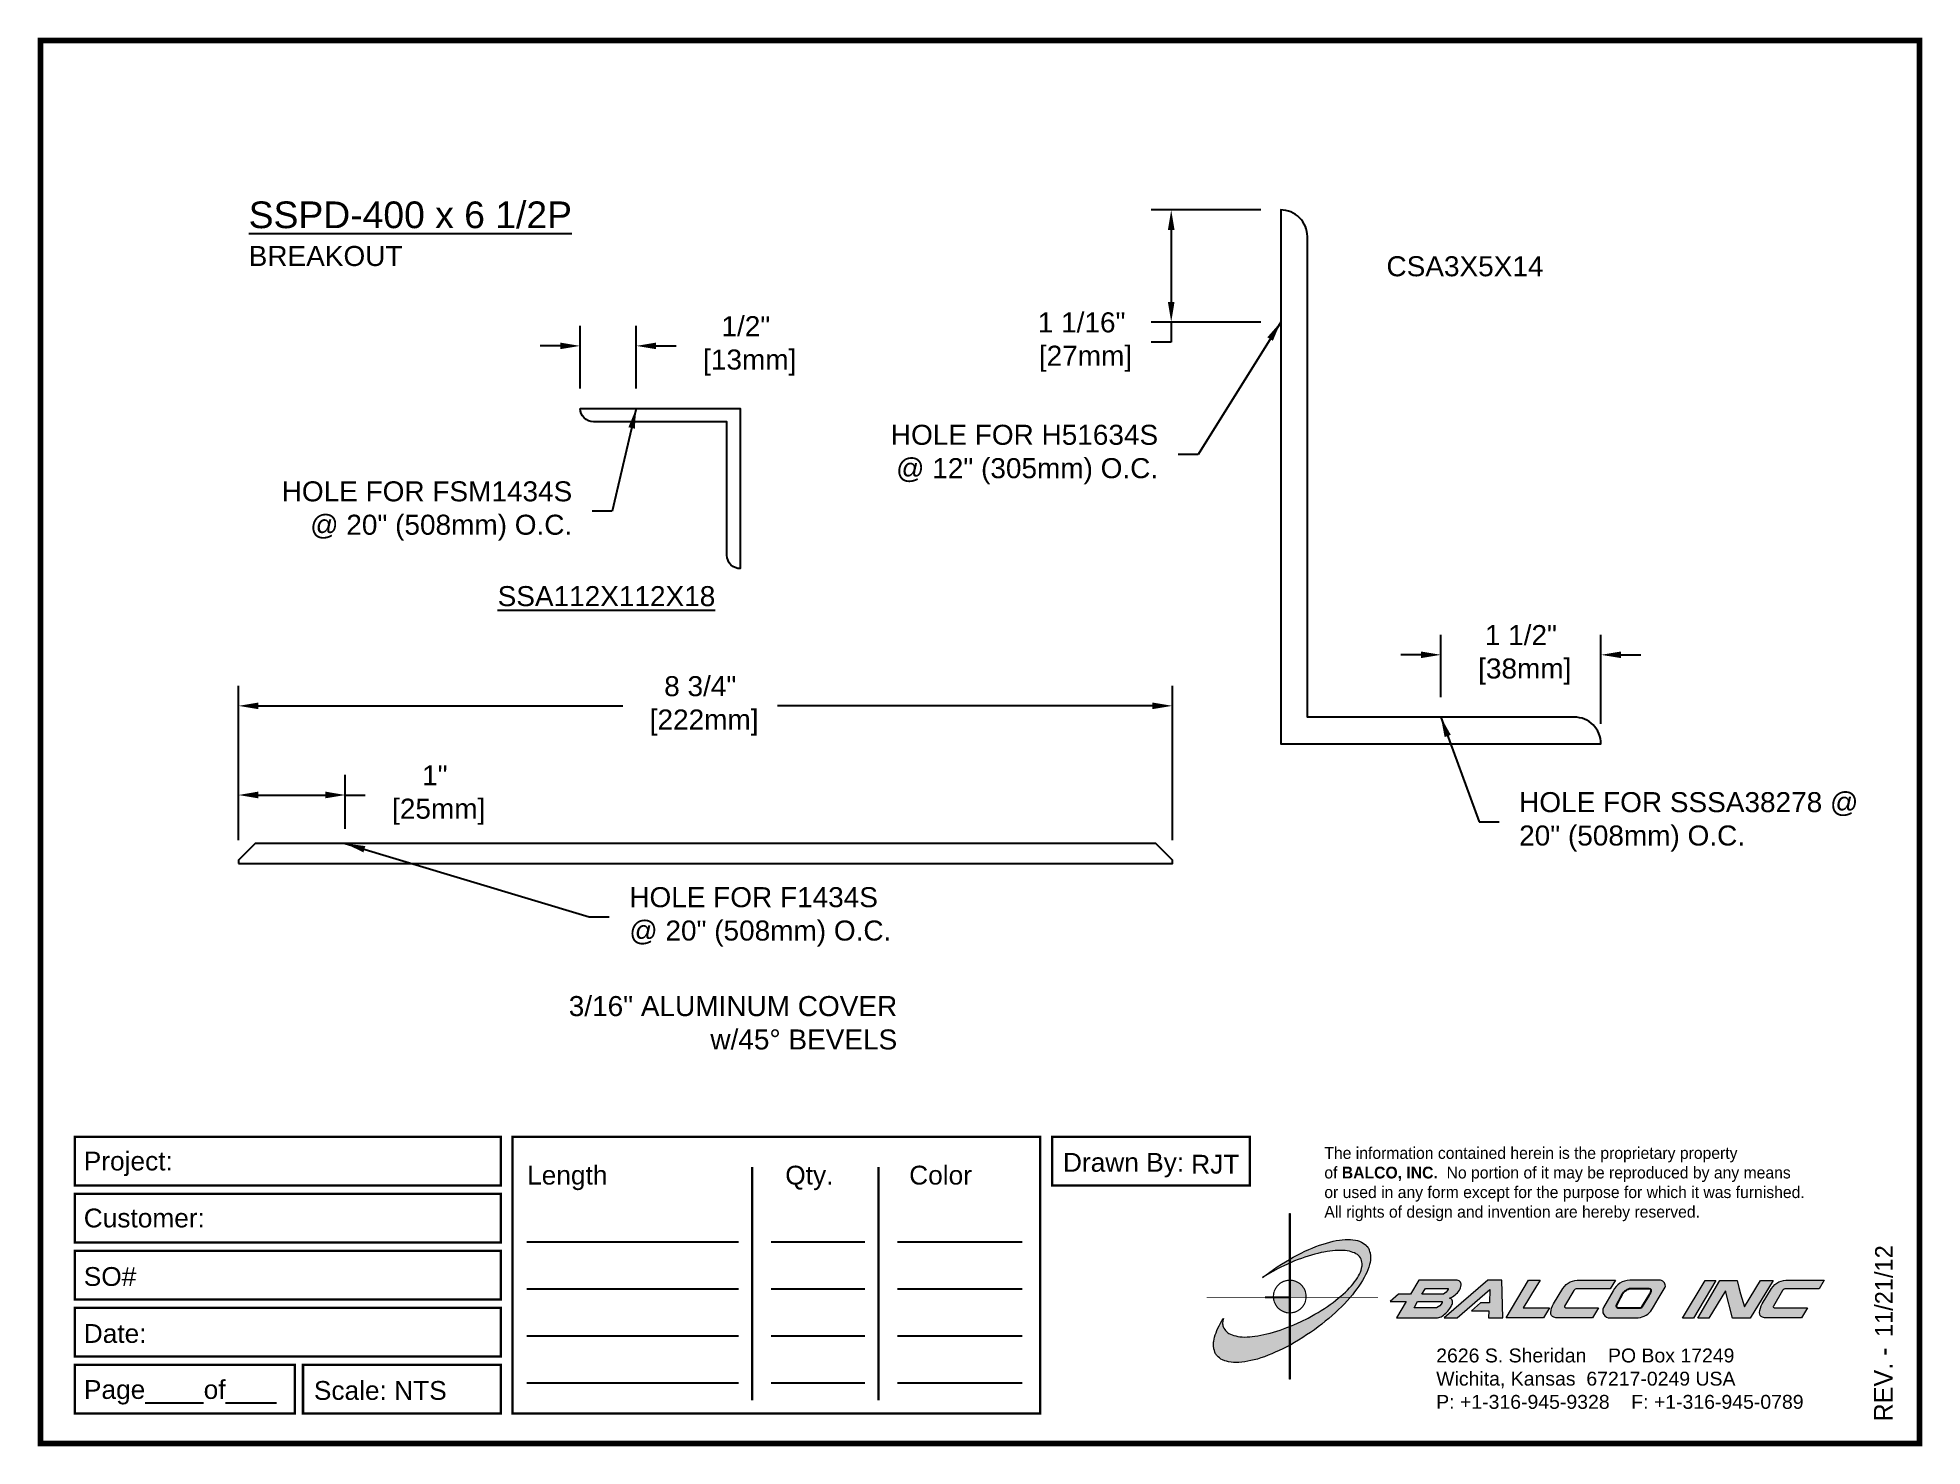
# Paper-space layout 'Breakout' of a CAD drawing. Header units: inches. Extents: x 0 to 10, y 0 to 7.5.
# The model-space entities are those that its viewports show. They can reach past a viewport. Long polylines and large blocks are cut down to what shows.
import ezdxf

# ---------------------------------------------------------------- set-up
doc = ezdxf.new("R2010")
doc.units = ezdxf.units.IN
doc.header["$MEASUREMENT"] = 0
for name, color, linetype in [('Border', 7, 'Continuous'), ('Dimensions', 3, 'Continuous'), ('Metals', 7, 'Continuous'), ('Text', 2, 'Continuous')]:
    doc.layers.add(name, color=color, linetype=linetype)
doc.styles.add('ARIAL', font='arial.ttf')
doc.styles.add('Copyright', font='ERASDEMI.TTF')
doc.dimstyles.new('Arial', dxfattribs={"dimscale": 1.5, "dimtxt": 0.125, "dimasz": 0.125, "dimexe": 0.125, "dimexo": 0.125, "dimgap": 0.125, "dimtad": 0, "dimtih": 1, "dimtoh": 1, "dimdec": 4, "dimzin": 0, "dimdsep": 46, "dimlunit": 4, "dimtxsty": 'ARIAL', "dimcen": 0.125, "dimadec": 0, "dimazin": 0, "dimtfac": 1, "dimtdec": 4, "dimtofl": 0, "dimtmove": 0, "dimatfit": 3, "dimfxl": 0, "dimfrac": 2, "dimtolj": 1, "dimtzin": 0, "dimarcsym": 0})

# ---------------------------------------------------------------- blocks, each defined once
blk = doc.blocks.new('ACADlogo')
h = blk.add_hatch(color=256)
h.paths.add_polyline_path([(-3.346, 1.223), (-3.351, 1.223), (-3.351, 0.979), (-3.346, 0.982)])
h.paths.add_polyline_path([(-3.346, 0.961), (-3.351, 0.959), (-3.351, 0.868), (-3.346, 0.868)])
h.paths.add_polyline_path([(-3.346, 0.777), (-3.351, 0.777), (-3.351, 0.699), (-3.351, 0.695), (-3.35, 0.695), (-3.346, 0.695)])
h.paths.add_polyline_path([(-3.346, 0.864), (-3.346, 0.868), (-3.35, 0.868), (-3.351, 0.868), (-3.351, 0.777), (-3.346, 0.777), (-3.346, 0.778), (-3.348, 0.778)])
h.paths.add_polyline_path([(-3.346, 0.524), (-3.351, 0.521), (-3.351, 0.342), (-3.346, 0.342)])
h.paths.add_polyline_path([(-3.346, 0.695), (-3.351, 0.695), (-3.351, 0.621), (-3.346, 0.623)])
h.paths.add_polyline_path([(-3.346, 0.623), (-3.351, 0.621), (-3.351, 0.521), (-3.346, 0.524)])
h.paths.add_polyline_path([(-3.346, 0.982), (-3.351, 0.979), (-3.351, 0.959), (-3.346, 0.961)])
h = blk.add_hatch(color=175)
h.paths.add_polyline_path([(-3.518, 0.573), (-3.534, 0.571), (-3.548, 0.569), (-3.562, 0.567), (-3.576, 0.567), (-3.589, 0.566), (-3.602, 0.567), (-3.614, 0.568), (-3.625, 0.569), (-3.636, 0.572), (-3.646, 0.574), (-3.656, 0.577), (-3.664, 0.581), (-3.673, 0.585), (-3.679, 0.589), (-3.685, 0.595), (-3.688, 0.598), (-3.691, 0.6), (-3.695, 0.607), (-3.699, 0.614), (-3.703, 0.621), (-3.704, 0.626), (-3.705, 0.631), (-3.706, 0.637), (-3.706, 0.642), (-3.705, 0.648), (-3.705, 0.653), (-3.703, 0.659), (-3.702, 0.665), (-3.71, 0.652), (-3.717, 0.639), (-3.725, 0.626), (-3.731, 0.613), (-3.737, 0.601), (-3.741, 0.589), (-3.746, 0.577), (-3.749, 0.566), (-3.751, 0.555), (-3.753, 0.544), (-3.754, 0.538), (-3.754, 0.533), (-3.755, 0.523), (-3.754, 0.513), (-3.753, 0.508), (-3.752, 0.503), (-3.75, 0.494), (-3.748, 0.486), (-3.743, 0.477), (-3.74, 0.473), (-3.738, 0.469), (-3.734, 0.465), (-3.73, 0.461), (-3.723, 0.455), (-3.715, 0.449), (-3.706, 0.445), (-3.695, 0.44), (-3.685, 0.437), (-3.674, 0.434), (-3.661, 0.432), (-3.648, 0.431), (-3.634, 0.431), (-3.62, 0.431), (-3.604, 0.433), (-3.588, 0.435), (-3.572, 0.438), (-3.556, 0.441), (-3.538, 0.445), (-3.52, 0.449), (-3.503, 0.456), (-3.483, 0.461), (-3.464, 0.469), (-3.445, 0.477), (-3.426, 0.485), (-3.406, 0.494), (-3.385, 0.503), (-3.364, 0.514), (-3.351, 0.521), (-3.351, 0.621), (-3.364, 0.616), (-3.382, 0.609), (-3.4, 0.603), (-3.418, 0.598), (-3.436, 0.592), (-3.453, 0.587), (-3.47, 0.583), (-3.486, 0.579), (-3.503, 0.576)])
h.paths.add_polyline_path([(-3.215, 0.687), (-3.251, 0.667), (-3.289, 0.649), (-3.327, 0.631), (-3.345, 0.623), (-3.346, 0.623), (-3.346, 0.524), (-3.343, 0.525), (-3.323, 0.537), (-3.302, 0.549), (-3.28, 0.563), (-3.259, 0.577), (-3.238, 0.59), (-3.218, 0.605), (-3.198, 0.62), (-3.179, 0.635), (-3.16, 0.65), (-3.141, 0.665), (-3.123, 0.681), (-3.106, 0.696), (-3.089, 0.712), (-3.074, 0.727), (-3.058, 0.743), (-3.043, 0.759), (-3.03, 0.775), (-3.028, 0.777), (-3.085, 0.777), (-3.091, 0.772), (-3.105, 0.761), (-3.118, 0.75), (-3.134, 0.739), (-3.149, 0.729), (-3.165, 0.718), (-3.182, 0.707), (-3.198, 0.697)])
h.paths.add_polyline_path([(-2.921, 1.009), (-2.922, 1.015), (-2.924, 1.02), (-2.926, 1.029), (-2.931, 1.038), (-2.934, 1.043), (-2.936, 1.047), (-2.94, 1.05), (-2.943, 1.054), (-2.951, 1.06), (-2.959, 1.066), (-2.968, 1.071), (-2.978, 1.075), (-2.989, 1.079), (-3, 1.081), (-3.013, 1.083), (-3.026, 1.084), (-3.04, 1.084), (-3.054, 1.084), (-3.07, 1.083), (-3.085, 1.081), (-3.102, 1.079), (-3.118, 1.075), (-3.136, 1.07), (-3.153, 1.066), (-3.171, 1.06), (-3.191, 1.054), (-3.21, 1.047), (-3.229, 1.039), (-3.248, 1.031), (-3.268, 1.022), (-3.289, 1.012), (-3.31, 1.002), (-3.33, 0.991), (-3.346, 0.982), (-3.346, 0.961), (-3.342, 0.962), (-3.323, 0.971), (-3.305, 0.978), (-3.287, 0.984), (-3.268, 0.991), (-3.251, 0.996), (-3.234, 1.002), (-3.216, 1.007), (-3.199, 1.011), (-3.182, 1.015), (-3.167, 1.018), (-3.15, 1.021), (-3.136, 1.023), (-3.121, 1.025), (-3.107, 1.026), (-3.093, 1.026), (-3.079, 1.027), (-3.067, 1.026), (-3.054, 1.026), (-3.043, 1.025), (-3.032, 1.022), (-3.022, 1.02), (-3.013, 1.016), (-3.004, 1.013), (-2.997, 1.009), (-2.989, 1.005), (-2.983, 0.999), (-2.98, 0.996), (-2.978, 0.994), (-2.973, 0.987), (-2.969, 0.981), (-2.967, 0.973), (-2.965, 0.965), (-2.964, 0.957), (-2.964, 0.949), (-2.964, 0.944), (-2.965, 0.94), (-2.967, 0.93), (-2.969, 0.921), (-2.973, 0.911), (-2.978, 0.901), (-2.983, 0.891), (-2.989, 0.881), (-2.996, 0.871), (-3.004, 0.86), (-3.012, 0.849), (-3.021, 0.838), (-3.032, 0.827), (-3.042, 0.816), (-3.053, 0.805), (-3.065, 0.794), (-3.077, 0.783), (-3.085, 0.777), (-3.028, 0.777), (-3.016, 0.791), (-3.004, 0.806), (-2.992, 0.822), (-2.981, 0.837), (-2.971, 0.852), (-2.962, 0.866), (-2.954, 0.882), (-2.946, 0.896), (-2.939, 0.91), (-2.934, 0.924), (-2.929, 0.938), (-2.926, 0.944), (-2.925, 0.951), (-2.922, 0.963), (-2.92, 0.975), (-2.92, 0.982), (-2.919, 0.987), (-2.92, 0.999), (-2.92, 1.005)])
h.paths.add_polyline_path([(-3.372, 0.966), (-3.393, 0.953), (-3.415, 0.94), (-3.435, 0.925), (-3.455, 0.911), (-3.475, 0.897), (-3.494, 0.882), (-3.468, 0.898), (-3.439, 0.915), (-3.41, 0.93), (-3.396, 0.938), (-3.38, 0.945), (-3.351, 0.959), (-3.351, 0.979)])
h = blk.add_hatch(color=256)
h.paths.add_polyline_path([(-3.268, 0.814), (-3.27, 0.819), (-3.273, 0.824), (-3.276, 0.828), (-3.279, 0.833), (-3.282, 0.837), (-3.286, 0.841), (-3.29, 0.845), (-3.294, 0.849), (-3.298, 0.852), (-3.303, 0.855), (-3.308, 0.858), (-3.313, 0.86), (-3.318, 0.863), (-3.323, 0.864), (-3.328, 0.866), (-3.334, 0.867), (-3.339, 0.868), (-3.345, 0.868), (-3.346, 0.868), (-3.346, 0.777), (-3.335, 0.777), (-3.262, 0.777), (-3.262, 0.781), (-3.262, 0.787), (-3.263, 0.792), (-3.264, 0.798), (-3.265, 0.803), (-3.266, 0.808)])
h.paths.add_polyline_path([(-3.351, 0.777), (-3.436, 0.777), (-3.435, 0.773), (-3.435, 0.768), (-3.434, 0.762), (-3.432, 0.757), (-3.431, 0.752), (-3.428, 0.747), (-3.426, 0.742), (-3.423, 0.737), (-3.42, 0.732), (-3.417, 0.728), (-3.414, 0.723), (-3.41, 0.719), (-3.406, 0.716), (-3.401, 0.712), (-3.397, 0.709), (-3.392, 0.706), (-3.387, 0.704), (-3.382, 0.701), (-3.377, 0.699), (-3.372, 0.698), (-3.367, 0.696), (-3.361, 0.695), (-3.356, 0.695), (-3.351, 0.695)])
h.paths.add_polyline_path([(-3.346, 0.868), (-3.35, 0.868), (-3.351, 0.868), (-3.351, 0.777), (-3.346, 0.777)])
h = blk.add_hatch(color=256)
h.paths.add_polyline_path([(-2.438, 0.844, 0.412988), (-2.461, 0.869), (-2.663, 0.869), (-2.707, 0.794), (-2.771, 0.794), (-2.815, 0.755), (-2.73, 0.755), (-2.781, 0.668), (-2.563, 0.668, 0.107996), (-2.538, 0.677, 0.108939), (-2.494, 0.724, 0.080345), (-2.483, 0.745, 0.419497), (-2.499, 0.773, 0.149928), (-2.447, 0.815, 0.134283)])
h.paths.add_polyline_path([(-2.507, 0.821, -0.209012), (-2.532, 0.794), (-2.538, 0.794), (-2.646, 0.794), (-2.627, 0.825), (-2.51, 0.825, -0.56619)], flags=16)
h.paths.add_polyline_path([(-2.538, 0.75, -0.241309), (-2.569, 0.722), (-2.688, 0.722), (-2.669, 0.755), (-2.541, 0.755, -0.56619)], flags=16)
for points in [[(-2.285, 0.819), (-2.287, 0.748), (-2.335, 0.748), (-2.383, 0.705), (-2.29, 0.705), (-2.292, 0.668), (-2.215, 0.668), (-2.221, 0.869), (-2.295, 0.869), (-2.527, 0.668), (-2.458, 0.668)], [(-2.018, 0.869), (-2.079, 0.869), (-2.198, 0.668), (-2, 0.668), (-1.968, 0.722), (-2.107, 0.722), (-2.085, 0.759), (-2.064, 0.794)], [(-1.617, 0.869), (-1.807, 0.869, 0.270182), (-1.896, 0.825), (-1.946, 0.742, 0.109019), (-1.961, 0.695, 0.340665), (-1.945, 0.672, 0.129907), (-1.923, 0.668), (-1.738, 0.668), (-1.706, 0.722), (-1.878, 0.722), (-1.882, 0.722, -0.601242), (-1.887, 0.731), (-1.838, 0.813, -0.253048), (-1.821, 0.823), (-1.645, 0.823)], [(-1.083, 0.867), (-1.14, 0.867), (-1.261, 0.667), (-1.26, 0.667), (-1.202, 0.667)], [(-0.96, 0.83), (-0.969, 0.867), (-1.061, 0.867), (-1.179, 0.667), (-1.12, 0.667), (-1.031, 0.812), (-0.995, 0.667), (-0.9, 0.667), (-0.778, 0.867), (-0.846, 0.867), (-0.931, 0.727), (-0.951, 0.795)], [(-0.507, 0.869), (-0.697, 0.869, 0.270182), (-0.786, 0.825), (-0.836, 0.742, 0.109019), (-0.85, 0.695, 0.340665), (-0.835, 0.672, 0.129907), (-0.812, 0.668), (-0.628, 0.668), (-0.595, 0.722), (-0.768, 0.722), (-0.772, 0.722, -0.601242), (-0.777, 0.731), (-0.728, 0.813, -0.253048), (-0.71, 0.823), (-0.534, 0.823)], [(-3.346, 0.623), (-3.351, 0.621), (-3.351, 0.521), (-3.346, 0.524)]]:
    blk.add_hatch(color=256).paths.add_polyline_path(points)
h = blk.add_hatch(color=256)
h.paths.add_polyline_path([(-1.377, 0.868), (-1.383, 0.868), (-1.383, 0.868), (-1.44, 0.868), (-1.492, 0.868), (-1.541, 0.868, 0.297712), (-1.628, 0.811), (-1.68, 0.723, 0.585116), (-1.646, 0.668), (-1.506, 0.668, 0.210586), (-1.429, 0.703), (-1.415, 0.726), (-1.389, 0.769), (-1.352, 0.831, 0.4352)])
h.paths.add_polyline_path([(-1.437, 0.823, -0.603783), (-1.428, 0.805), (-1.431, 0.801), (-1.434, 0.796), (-1.438, 0.789), (-1.474, 0.728, -0.229001), (-1.489, 0.722), (-1.494, 0.722), (-1.501, 0.722), (-1.597, 0.722), (-1.604, 0.722, -0.492401), (-1.613, 0.734), (-1.601, 0.757), (-1.591, 0.775), (-1.582, 0.791, -0.238368), (-1.535, 0.823)], flags=16)
for q in [(-3.48, 0.777), (-3.351, 0.642)]:
    blk.add_line((-3.351, 0.777), q)
at = {"color": 7, "lineweight": 0}
for points in [[(-3.351, 1.223), (-3.346, 1.223), (-3.346, 0.342), (-3.351, 0.342), (-3.351, 1.223)], [(-2.292, 0.668), (-2.215, 0.668), (-2.221, 0.869), (-2.295, 0.869), (-2.527, 0.668), (-2.458, 0.668), (-2.285, 0.819), (-2.287, 0.748), (-2.286, 0.748), (-2.335, 0.748), (-2.383, 0.705), (-2.29, 0.705), (-2.292, 0.668), (-2.292, 0.668)], [(-2.198, 0.668), (-2.079, 0.869), (-2.018, 0.869), (-2.064, 0.794), (-2.085, 0.759), (-2.107, 0.722), (-1.968, 0.722), (-2, 0.668), (-2.198, 0.668), (-2.198, 0.668)], [(-1.383, 0.868), (-1.383, 0.868)], [(-1.261, 0.667), (-1.14, 0.867), (-1.083, 0.867), (-1.202, 0.667), (-1.26, 0.667), (-1.261, 0.667), (-1.261, 0.667)], [(-0.9, 0.667), (-0.995, 0.667), (-1.031, 0.812), (-1.12, 0.667), (-1.179, 0.667), (-1.061, 0.867), (-0.969, 0.867), (-0.96, 0.83), (-0.951, 0.795), (-0.931, 0.727), (-0.846, 0.867), (-0.778, 0.867), (-0.9, 0.667), (-0.9, 0.667)]]:
    blk.add_lwpolyline(points, dxfattribs=at)
at = {"color": 175, "lineweight": 0}
blk.add_lwpolyline([(-2.926, 1.029), (-2.924, 1.02), (-2.922, 1.015), (-2.921, 1.009), (-2.92, 1.005), (-2.92, 0.999), (-2.919, 0.987), (-2.92, 0.982), (-2.92, 0.975), (-2.922, 0.963), (-2.925, 0.951), (-2.926, 0.944), (-2.929, 0.938), (-2.934, 0.924), (-2.939, 0.91), (-2.946, 0.896), (-2.954, 0.882), (-2.962, 0.866), (-2.971, 0.852), (-2.981, 0.837), (-2.992, 0.822), (-3.004, 0.806), (-3.016, 0.791), (-3.03, 0.775), (-3.043, 0.759), (-3.058, 0.743), (-3.074, 0.727), (-3.089, 0.712), (-3.106, 0.696), (-3.123, 0.681), (-3.141, 0.665), (-3.16, 0.65), (-3.179, 0.635), (-3.198, 0.62), (-3.218, 0.605), (-3.238, 0.59), (-3.259, 0.577), (-3.28, 0.563), (-3.302, 0.549), (-3.323, 0.537), (-3.343, 0.525), (-3.364, 0.514), (-3.385, 0.503), (-3.406, 0.494), (-3.426, 0.485), (-3.445, 0.477), (-3.464, 0.469), (-3.483, 0.461), (-3.503, 0.456), (-3.52, 0.449), (-3.538, 0.445), (-3.556, 0.441), (-3.572, 0.438), (-3.588, 0.435), (-3.604, 0.433), (-3.62, 0.431), (-3.634, 0.431), (-3.648, 0.431), (-3.661, 0.432), (-3.674, 0.434), (-3.685, 0.437), (-3.695, 0.44), (-3.706, 0.445), (-3.715, 0.449), (-3.723, 0.455), (-3.73, 0.461), (-3.734, 0.465), (-3.738, 0.469), (-3.74, 0.473), (-3.743, 0.477), (-3.748, 0.486), (-3.75, 0.494), (-3.752, 0.503), (-3.753, 0.508), (-3.754, 0.513), (-3.755, 0.523), (-3.754, 0.533), (-3.754, 0.538), (-3.753, 0.544), (-3.751, 0.555), (-3.749, 0.566), (-3.746, 0.577), (-3.741, 0.589), (-3.737, 0.601), (-3.731, 0.613), (-3.725, 0.626), (-3.717, 0.639), (-3.71, 0.652), (-3.702, 0.665), (-3.703, 0.659), (-3.705, 0.653), (-3.705, 0.648), (-3.706, 0.642), (-3.706, 0.637), (-3.705, 0.631), (-3.704, 0.626), (-3.703, 0.621), (-3.699, 0.614), (-3.695, 0.607), (-3.691, 0.6), (-3.688, 0.598), (-3.685, 0.595), (-3.679, 0.589), (-3.673, 0.585), (-3.664, 0.581), (-3.656, 0.577), (-3.646, 0.574), (-3.636, 0.572), (-3.625, 0.569), (-3.614, 0.568), (-3.602, 0.567), (-3.589, 0.566), (-3.576, 0.567), (-3.562, 0.567), (-3.548, 0.569), (-3.534, 0.571), (-3.518, 0.573), (-3.503, 0.576), (-3.486, 0.579), (-3.47, 0.583), (-3.453, 0.587), (-3.436, 0.592), (-3.418, 0.598), (-3.4, 0.603), (-3.382, 0.609), (-3.364, 0.616), (-3.345, 0.623), (-3.327, 0.631), (-3.289, 0.649), (-3.251, 0.667), (-3.215, 0.687), (-3.198, 0.697), (-3.182, 0.707), (-3.165, 0.718), (-3.149, 0.729), (-3.134, 0.739), (-3.118, 0.75), (-3.105, 0.761), (-3.091, 0.772), (-3.077, 0.783), (-3.065, 0.794), (-3.053, 0.805), (-3.042, 0.816), (-3.032, 0.827), (-3.021, 0.838), (-3.012, 0.849), (-3.004, 0.86), (-2.996, 0.871), (-2.989, 0.881), (-2.983, 0.891), (-2.978, 0.901), (-2.973, 0.911), (-2.969, 0.921), (-2.967, 0.93), (-2.965, 0.94), (-2.964, 0.944), (-2.964, 0.949), (-2.964, 0.957), (-2.965, 0.965), (-2.967, 0.973), (-2.969, 0.981), (-2.973, 0.987), (-2.978, 0.994), (-2.98, 0.996), (-2.983, 0.999), (-2.989, 1.005), (-2.997, 1.009), (-3.004, 1.013), (-3.013, 1.016), (-3.022, 1.02), (-3.032, 1.022), (-3.043, 1.025), (-3.054, 1.026), (-3.067, 1.026), (-3.079, 1.027), (-3.093, 1.026), (-3.107, 1.026), (-3.121, 1.025), (-3.136, 1.023), (-3.15, 1.021), (-3.167, 1.018), (-3.182, 1.015), (-3.199, 1.011), (-3.216, 1.007), (-3.234, 1.002), (-3.251, 0.996), (-3.268, 0.991), (-3.287, 0.984), (-3.305, 0.978), (-3.323, 0.971), (-3.342, 0.962), (-3.38, 0.945), (-3.396, 0.938), (-3.41, 0.93), (-3.439, 0.915), (-3.468, 0.898), (-3.494, 0.882), (-3.475, 0.897), (-3.455, 0.911), (-3.435, 0.925), (-3.415, 0.94), (-3.393, 0.953), (-3.372, 0.966), (-3.351, 0.979), (-3.33, 0.991), (-3.31, 1.002), (-3.289, 1.012), (-3.268, 1.022), (-3.248, 1.031), (-3.229, 1.039), (-3.21, 1.047), (-3.191, 1.054), (-3.171, 1.06), (-3.153, 1.066), (-3.136, 1.07), (-3.118, 1.075), (-3.102, 1.079), (-3.085, 1.081), (-3.07, 1.083), (-3.054, 1.084), (-3.04, 1.084), (-3.026, 1.084), (-3.013, 1.083), (-3, 1.081), (-2.989, 1.079), (-2.978, 1.075), (-2.968, 1.071), (-2.959, 1.066), (-2.951, 1.06), (-2.943, 1.054), (-2.94, 1.05), (-2.936, 1.047), (-2.934, 1.043), (-2.931, 1.038), (-2.926, 1.029), (-2.926, 1.029)], dxfattribs=at)
at = {"color": 7, "lineweight": 0, "const_width": 0.0064}
blk.add_lwpolyline([(-3.262, 0.781), (-3.262, 0.787), (-3.263, 0.792), (-3.264, 0.798), (-3.265, 0.803), (-3.266, 0.808), (-3.268, 0.814), (-3.27, 0.819), (-3.273, 0.824), (-3.276, 0.828), (-3.279, 0.833), (-3.282, 0.837), (-3.286, 0.841), (-3.29, 0.845), (-3.294, 0.849), (-3.298, 0.852), (-3.303, 0.855), (-3.308, 0.858), (-3.313, 0.86), (-3.318, 0.863), (-3.323, 0.864), (-3.328, 0.866), (-3.334, 0.867), (-3.339, 0.868), (-3.345, 0.868), (-3.35, 0.868), (-3.356, 0.868), (-3.361, 0.867), (-3.367, 0.866), (-3.372, 0.865), (-3.377, 0.863), (-3.382, 0.862), (-3.387, 0.859), (-3.392, 0.857), (-3.397, 0.854), (-3.401, 0.851), (-3.406, 0.847), (-3.41, 0.843), (-3.414, 0.839), (-3.417, 0.835), (-3.42, 0.831), (-3.423, 0.826), (-3.426, 0.821), (-3.428, 0.816), (-3.431, 0.811), (-3.432, 0.806), (-3.434, 0.801), (-3.435, 0.795), (-3.435, 0.79), (-3.436, 0.784), (-3.436, 0.779), (-3.435, 0.773), (-3.435, 0.768), (-3.434, 0.762), (-3.432, 0.757), (-3.431, 0.752), (-3.428, 0.747), (-3.426, 0.742), (-3.423, 0.737), (-3.42, 0.732), (-3.417, 0.728), (-3.414, 0.723), (-3.41, 0.719), (-3.406, 0.716), (-3.401, 0.712), (-3.397, 0.709), (-3.392, 0.706), (-3.387, 0.704), (-3.382, 0.701), (-3.377, 0.699), (-3.372, 0.698), (-3.367, 0.696), (-3.361, 0.695), (-3.356, 0.695), (-3.35, 0.695), (-3.345, 0.695), (-3.339, 0.695), (-3.334, 0.696), (-3.328, 0.697), (-3.323, 0.698), (-3.318, 0.7), (-3.313, 0.702), (-3.308, 0.705), (-3.303, 0.708), (-3.298, 0.711), (-3.294, 0.714), (-3.29, 0.718), (-3.286, 0.721), (-3.282, 0.726), (-3.279, 0.73), (-3.276, 0.734), (-3.273, 0.739), (-3.27, 0.744), (-3.268, 0.749), (-3.266, 0.754), (-3.265, 0.76), (-3.264, 0.765), (-3.263, 0.77), (-3.262, 0.776), (-3.262, 0.781)], dxfattribs=at)
at = {"color": 7, "lineweight": 0}
for points in [[(-2.447, 0.815, 0.130368), (-2.438, 0.843, 0.448367), (-2.463, 0.869), (-2.663, 0.869), (-2.707, 0.794), (-2.771, 0.794), (-2.815, 0.755), (-2.73, 0.755), (-2.781, 0.668), (-2.563, 0.668, 0.107996), (-2.538, 0.677, 0.108939), (-2.494, 0.724, 0.077395), (-2.484, 0.744, 0.430878), (-2.499, 0.773, 0.149928)], [(-2.507, 0.821, -0.209012), (-2.532, 0.794), (-2.538, 0.794), (-2.646, 0.794), (-2.627, 0.825), (-2.512, 0.825), (-2.509, 0.825, -0.531288)], [(-1.838, 0.813), (-1.887, 0.731, 0.587385), (-1.882, 0.722), (-1.878, 0.722), (-1.706, 0.722), (-1.738, 0.668), (-1.923, 0.668, -0.129907), (-1.945, 0.672, -0.349839), (-1.961, 0.696, -0.107341), (-1.946, 0.742), (-1.896, 0.825, -0.270182), (-1.807, 0.869), (-1.617, 0.869), (-1.645, 0.823), (-1.821, 0.823, 0.252436)], [(-1.68, 0.723, 0.585116), (-1.646, 0.668), (-1.506, 0.668, 0.210586), (-1.429, 0.703), (-1.415, 0.726), (-1.389, 0.769), (-1.352, 0.831, 0.4352), (-1.377, 0.868), (-1.383, 0.868), (-1.383, 0.868), (-1.44, 0.868), (-1.492, 0.868), (-1.541, 0.868, 0.297712), (-1.628, 0.811)], [(-0.728, 0.813), (-0.777, 0.731, 0.587385), (-0.772, 0.722), (-0.768, 0.722), (-0.595, 0.722), (-0.628, 0.668), (-0.812, 0.668, -0.129907), (-0.835, 0.672, -0.349839), (-0.85, 0.696, -0.107341), (-0.836, 0.742), (-0.786, 0.825, -0.270182), (-0.697, 0.869), (-0.507, 0.869), (-0.534, 0.823), (-0.71, 0.823, 0.252436)], [(-2.569, 0.722), (-2.688, 0.722), (-2.669, 0.755), (-2.543, 0.755), (-2.54, 0.755, -0.531288), (-2.538, 0.75, -0.241309)]]:
    blk.add_lwpolyline(points, format="xyb", close=True, dxfattribs=at)
blk.add_lwpolyline([(-1.437, 0.823), (-1.535, 0.823, 0.238368), (-1.582, 0.791), (-1.591, 0.775), (-1.601, 0.757), (-1.613, 0.734, 0.490298), (-1.604, 0.722), (-1.597, 0.722), (-1.501, 0.722), (-1.494, 0.722), (-1.489, 0.722, 0.229001), (-1.474, 0.728), (-1.438, 0.789), (-1.434, 0.796), (-1.431, 0.801), (-1.428, 0.805, 0.603783)], format="xyb", close=True)
blk.add_lwpolyline([(-2.879, 0.777, 0.00455, 0.00455, 0), (-3.791, 0.777, 0.00183, 0.00183, 0), (-3.791, 0.777, 0.00183, 0.00183, 0)], format="xyseb", dxfattribs=at)
blk = doc.blocks.new('Quantity Data')
at = {"layer": 'Border', "color": 253}
for p, q in [((2.755, 1.254), (3.881, 1.254)), ((4.054, 1.254), (4.553, 1.254)), ((4.725, 1.254), (5.389, 1.254)), ((2.755, 1.004), (3.881, 1.004)), ((4.054, 1.004), (4.553, 1.004)), ((4.725, 1.004), (5.389, 1.004)), ((2.755, 0.754), (3.881, 0.754)), ((4.054, 0.754), (4.553, 0.754)), ((4.725, 0.754), (5.389, 0.754)), ((2.755, 0.504), (3.881, 0.504)), ((4.054, 0.504), (4.553, 0.504)), ((4.725, 0.504), (5.389, 0.504))]:
    blk.add_line(p, q, dxfattribs=at)
at = {"layer": 'Border', "const_width": 0.0125}
blk.add_lwpolyline([(5.485, 0.341), (2.678, 0.341), (2.678, 1.813), (5.485, 1.813)], close=True, dxfattribs=at)
for points in [[(3.953, 1.653), (3.953, 0.412)], [(4.625, 1.653), (4.625, 0.412)]]:
    blk.add_lwpolyline(points, dxfattribs=at)
at = {"layer": 'Border', "style": 'ARIAL'}
for s, p in [('Length', (2.756, 1.559)), ('Qty.', (4.129, 1.559)), ('Color', (4.788, 1.559))]:
    blk.add_text(s, height=0.1, dxfattribs=at).set_placement(p)
blk = doc.blocks.new('Drawn By')
at = {"layer": 'Border', "const_width": 0.0125}
blk.add_lwpolyline([(5.38, 1.813), (6.432, 1.813), (6.432, 1.554), (5.38, 1.554)], close=True, dxfattribs=at)
at = {"layer": 'Border', "style": 'ARIAL'}
blk.add_text('Drawn By: ', height=0.1, dxfattribs=at).set_placement((5.438, 1.627))
blk.add_attdef('XXX', (6.12, 1.617), '', height=0.1, dxfattribs=at)
blk = doc.blocks.new('Project Info')
at = {"layer": 'Border', "const_width": 0.0125}
for points in [[(0.182, 1.813), (2.448, 1.813), (2.448, 1.554), (0.182, 1.554)], [(0.182, 1.51), (2.448, 1.51), (2.448, 1.251), (0.182, 1.251)], [(0.182, 1.207), (2.448, 1.207), (2.448, 0.947), (0.182, 0.947)], [(0.182, 0.904), (2.448, 0.904), (2.448, 0.644), (0.182, 0.644)], [(0.182, 0.6), (1.352, 0.6), (1.352, 0.341), (0.182, 0.341)], [(1.396, 0.6), (2.448, 0.6), (2.448, 0.341), (1.396, 0.341)]]:
    blk.add_lwpolyline(points, close=True, dxfattribs=at)
at = {"layer": 'Border', "style": 'ARIAL'}
for s, p in [('Project:', (0.23, 1.634)), ('Customer:', (0.23, 1.331)), ('SO#', (0.23, 1.02)), ('Date:', (0.23, 0.717)), ('Page%%u        %%uof%%u       ', (0.231, 0.419)), ('Scale: NTS', (1.454, 0.414))]:
    blk.add_text(s, height=0.1, dxfattribs=at).set_placement(p)
blk = doc.blocks.new('REV')
at = {"style": 'Copyright'}
blk.add_text('REV. -', height=0.1, rotation=90, dxfattribs=at).set_placement((-0.142, 0.117))
at = {"style": 'Copyright', "flags": 4}
blk.add_attdef('REVISIONDATE', (-0.142, 0.566), '', height=0.0938, rotation=90, dxfattribs=at)
blk = doc.blocks.new('SSA112X112X18')
blk.add_lwpolyline([(0, 0), (-1.5, 0), (-1.5, -1.5, 0.414214), (-1.375, -1.375), (-1.375, -0.125), (-0.125, -0.125, 0.414214)], format="xyb", close=True)
blk = doc.blocks.new('*D20')
at = {"layer": 'Defpoints', "color": 0}
for p in [(46.569, 10.196), (46.569, 9.612), (48.069, 9.362)]:
    blk.add_point(p, dxfattribs=at)
at = {"layer": 'Dimensions', "color": 0, "lineweight": -2}
for p, q in [((46.569, 9.8), (46.569, 10.383)), ((48.069, 9.55), (48.069, 10.383)), ((46.382, 10.196), (46.194, 10.196)), ((48.257, 10.196), (48.444, 10.196))]:
    blk.add_line(p, q, dxfattribs=at)
at = {"layer": 'Dimensions', "color": 0}
for points in [[(46.382, 10.227), (46.382, 10.165), (46.569, 10.196)], [(48.257, 10.227), (48.257, 10.165), (48.069, 10.196)]]:
    blk.add_solid(points, dxfattribs=at)
at = {"layer": 'Dimensions', "color": 0, "insert": (47.319, 10.196), "char_height": 0.1875, "attachment_point": 5, "style": 'ARIAL'}
blk.add_mtext('\\A1;1 1/2"\\P [38mm]', dxfattribs=at)
blk = doc.blocks.new('*D21')
at = {"layer": 'Defpoints', "color": 0}
for p in [(44.044, 14.362), (45.069, 14.362), (45.069, 13.312)]:
    blk.add_point(p, dxfattribs=at)
at = {"layer": 'Dimensions', "color": 0, "lineweight": -2}
for p, q in [((44.882, 14.362), (43.857, 14.362)), ((44.044, 14.175), (44.044, 13.5)), ((44.882, 13.312), (43.857, 13.312)), ((44.044, 13.312), (44.044, 13.125)), ((44.044, 13.125), (43.857, 13.125))]:
    blk.add_line(p, q, dxfattribs=at)
at = {"layer": 'Dimensions', "color": 0}
for points in [[(44.013, 14.175), (44.075, 14.175), (44.044, 14.362)], [(44.013, 13.5), (44.075, 13.5), (44.044, 13.312)]]:
    blk.add_solid(points, dxfattribs=at)
at = {"layer": 'Dimensions', "color": 0, "insert": (43.205, 13.125), "char_height": 0.1875, "attachment_point": 5, "style": 'ARIAL'}
blk.add_mtext('\\A1;1 1/16"\\P [27mm]', dxfattribs=at)
blk = doc.blocks.new('*D22')
at = {"layer": 'Defpoints', "color": 0}
for p in [(39.033, 13.089), (38.508, 12.503), (39.033, 12.503)]:
    blk.add_point(p, dxfattribs=at)
at = {"layer": 'Dimensions', "color": 0, "lineweight": -2}
for p, q in [((38.508, 12.691), (38.508, 13.277)), ((39.033, 12.691), (39.033, 13.277)), ((38.321, 13.089), (38.133, 13.089)), ((39.22, 13.089), (39.408, 13.089))]:
    blk.add_line(p, q, dxfattribs=at)
at = {"layer": 'Dimensions', "color": 0}
for points in [[(38.321, 13.12), (38.321, 13.058), (38.508, 13.089)], [(39.22, 13.12), (39.22, 13.058), (39.033, 13.089)]]:
    blk.add_solid(points, dxfattribs=at)
at = {"layer": 'Dimensions', "color": 0, "insert": (40.06, 13.089), "char_height": 0.1875, "attachment_point": 5, "style": 'ARIAL'}
blk.add_mtext('\\A1;1/2"\\P [13mm]', dxfattribs=at)
blk = doc.blocks.new('CSA3X5X14')
at = {"layer": 'Metals'}
blk.add_lwpolyline([(0.25, 4.75, 0.414214), (0, 5), (0, 0), (3, 0, 0.414214), (2.75, 0.25), (0.25, 0.25)], format="xyb", close=True, dxfattribs=at)
blk = doc.blocks.new('*D28')
at = {"layer": 'Defpoints', "color": 0}
for p in [(44.055, 9.718), (35.308, 8.273), (44.055, 8.273)]:
    blk.add_point(p, dxfattribs=at)
at = {"layer": 'Dimensions', "color": 0, "lineweight": -2}
for p, q in [((35.308, 8.46), (35.308, 9.905)), ((44.055, 8.46), (44.055, 9.905)), ((35.495, 9.718), (38.908, 9.718)), ((43.868, 9.718), (40.358, 9.718))]:
    blk.add_line(p, q, dxfattribs=at)
at = {"layer": 'Dimensions', "color": 0}
for points in [[(35.495, 9.749), (35.495, 9.687), (35.308, 9.718)], [(43.868, 9.749), (43.868, 9.687), (44.055, 9.718)]]:
    blk.add_solid(points, dxfattribs=at)
at = {"layer": 'Dimensions', "color": 0, "insert": (39.633, 9.718), "char_height": 0.1875, "attachment_point": 5, "style": 'ARIAL'}
blk.add_mtext('\\A1;8 3/4"\\P [222mm]', dxfattribs=at)
blk = doc.blocks.new('*D29')
at = {"layer": 'Defpoints', "color": 0}
for p in [(36.308, 8.883), (36.308, 8.379), (35.308, 8.273)]:
    blk.add_point(p, dxfattribs=at)
at = {"layer": 'Dimensions', "color": 0, "lineweight": -2}
for p, q in [((35.308, 8.46), (35.308, 9.071)), ((36.308, 8.567), (36.308, 9.071)), ((35.495, 8.883), (36.12, 8.883)), ((36.308, 8.883), (36.495, 8.883))]:
    blk.add_line(p, q, dxfattribs=at)
at = {"layer": 'Dimensions', "color": 0}
for points in [[(35.495, 8.915), (35.495, 8.852), (35.308, 8.883)], [(36.12, 8.915), (36.12, 8.852), (36.308, 8.883)]]:
    blk.add_solid(points, dxfattribs=at)
at = {"layer": 'Dimensions', "color": 0, "insert": (37.147, 8.883), "char_height": 0.1875, "attachment_point": 5, "style": 'ARIAL'}
blk.add_mtext('\\A1;1"\\P [25mm]', dxfattribs=at)

msp = doc.modelspace()

# ---------------------------------------------------------------- linework, layer by layer
msp.add_lwpolyline([(35.3078, 8.24171), (44.0553, 8.24171), (44.0553, 8.27296), (43.89905, 8.42921), (35.46405, 8.42921), (35.3078, 8.27296)], close=True)

# ---------------------------------------------------------------- block references
at = {"layer": 'Metals'}
msp.add_blockref('CSA3X5X14', (45.0694, 9.36216), dxfattribs=at)
at = {"layer": 'Metals', "xscale": -1}
msp.add_blockref('SSA112X112X18', (38.50834, 12.50319), dxfattribs=at)

# ---------------------------------------------------------------- texts
at = {"layer": 'Text', "style": 'ARIAL'}
for s, insert, char_height, width, attachment_point in [('{\\LSSPD-400 x 6 1/2P\\P\\H0.75x;\\lBREAKOUT}', (35.40343, 14.44156), 0.25, 4.7396332, 1), ('\\A1;CSA3X5X14', (46.06011, 13.83338), 0.1875, 2.4899842, 4), ('HOLE FOR H51634S \\P@ 12" (305mm) O.C.', (43.92168, 12.07198), 0.1875, 4.2482114, 6), ('HOLE FOR FSM1434S \\P@ 20" (508mm) O.C.', (38.43408, 11.5423), 0.1875, 3.9506446, 6), ('{\\LSSA112X112X18}', (39.77388, 10.74428), 0.1875, 2.2451472, 6), ('HOLE FOR SSSA38278 @\\P20" (508mm) O.C.', (47.30273, 8.63182), 0.1875, 3.6647516, 4), ('HOLE FOR F1434S\\P@ 20" (508mm) O.C.', (38.96821, 7.74184), 0.1875, 3.9506446, 4), ('3/16" ALUMINUM COVER\\Pw/45%%D BEVELS', (41.47769, 6.74885), 0.1875, 3.8104847, 6)]:
    msp.add_mtext(s, dxfattribs=dict(at, insert=insert, char_height=char_height, width=width, attachment_point=attachment_point))

# ---------------------------------------------------------------- dimensions: what is measured, and where the dimension line sits
at = {"layer": 'Dimensions'}
dim = msp.add_linear_dim(base=(44.04409, 14.36216), p1=(45.0694, 13.31249), p2=(45.0694, 14.36216), angle=90, dimstyle='Arial', override={"dimpost": '\\X'}, dxfattribs=at)
dim.commit()
dim.dimension.update_dxf_attribs({"geometry": '*D21', "text_midpoint": (43.20456, 13.12499), "dimtype": 160})
for base, p1, p2, picture, middle in [((39.03257, 13.08906), (38.50834, 12.50319), (39.03257, 12.50319), '*D22', (40.0596, 13.08906)), ((46.5694, 10.19594), (48.0694, 9.36216), (46.5694, 9.61216), '*D20', (47.3194, 10.19594)), ((44.0553, 9.71794), (35.3078, 8.27296), (44.0553, 8.27296), '*D28', (39.63334, 9.71794)), ((36.3078, 8.88347), (35.3078, 8.27296), (36.3078, 8.37921), '*D29', (37.14733, 8.88347))]:
    dim = msp.add_linear_dim(base=base, p1=p1, p2=p2, dimstyle='Arial', override={"dimpost": '\\X'}, dxfattribs=at)
    dim.commit()
    dim.dimension.update_dxf_attribs({"geometry": picture, "text_midpoint": middle, "dimtype": 160})

# ---------------------------------------------------------------- leaders
at = {"layer": 'Text', "annotation_type": 0, "has_hookline": 1}
for points, hookline_direction, text_width in [([(45.0694, 13.31249), (44.29668, 12.07198), (44.10918, 12.07198)], 1, 2.46935), ([(39.03257, 12.50319), (38.80908, 11.5423), (38.62158, 11.5423)], 1, 2.68741), ([(46.5694, 9.61216), (46.92773, 8.63182), (47.11523, 8.63182)], 0, 3.14721), ([(36.3078, 8.42921), (38.59321, 7.74184), (38.78071, 7.74184)], 0, 2.41793)]:
    msp.add_leader(points, dimstyle='Arial', override={"dimgap": 0.125, "dimtad": 0}, dxfattribs=dict(at, hookline_direction=hookline_direction, text_width=text_width))

psp = doc.layouts.new('Breakout')

# ---------------------------------------------------------------- linework, layer by layer
at = {"layer": 'Border', "const_width": 0.03}
psp.add_lwpolyline([(0.015, 7.476), (10.008, 7.476), (10.008, 0.015), (0.015, 0.015)], close=True, dxfattribs=at)

# ---------------------------------------------------------------- block references
for name, p in [('Project Info', (0.015, -0.167)), ('Quantity Data', (-0.153, -0.167))]:
    psp.add_blockref(name, p)
psp.add_blockref('Drawn By', (0.015, -0.167)).add_auto_attribs({'XXX': 'RJT'})
at = {"layer": 'Border'}
psp.add_blockref('ACADlogo', (10.008, 0.015), dxfattribs=at)
at = {"layer": 'Text'}
psp.add_blockref('REV', (10.008, 0.015), dxfattribs=at).add_auto_attribs({'REVISIONDATE': '11/21/12'})

# ---------------------------------------------------------------- texts
at = {"insert": (6.843, 1.591), "char_height": 0.0625, "width": 50.295, "attachment_point": 1, "style": 'Copyright'}
psp.add_mtext('The information contained herein is the proprietary property\\Pof {\\fEras Bold ITC|b0|i0|c0|p34;BALCO, INC.}  No portion of it may be reproduced by any means\\Por used in any form except for the purpose for which it was furnished.\\PAll rights of design and invention are hereby reserved.', dxfattribs=at)
at = {"layer": 'Border', "insert": (7.438, 0.52), "char_height": 0.074, "width": 2.3438, "attachment_point": 1, "style": 'ARIAL'}
psp.add_mtext('2626 S. Sheridan    PO Box 17249\\PWichita, Kansas  67217-0249 USA \\PP: +1-316-945-9328    F: +1-316-945-0789', dxfattribs=at)

# ---------------------------------------------------------------- viewports
at = {"layer": 'Border'}
psp.add_viewport(center=(5.012, 3.745), size=(9.993, 7.46055), view_center_point=(42.2537, 9.37893), view_height=13.1383641, dxfattribs=at)

doc.saveas('drawing.dxf')
